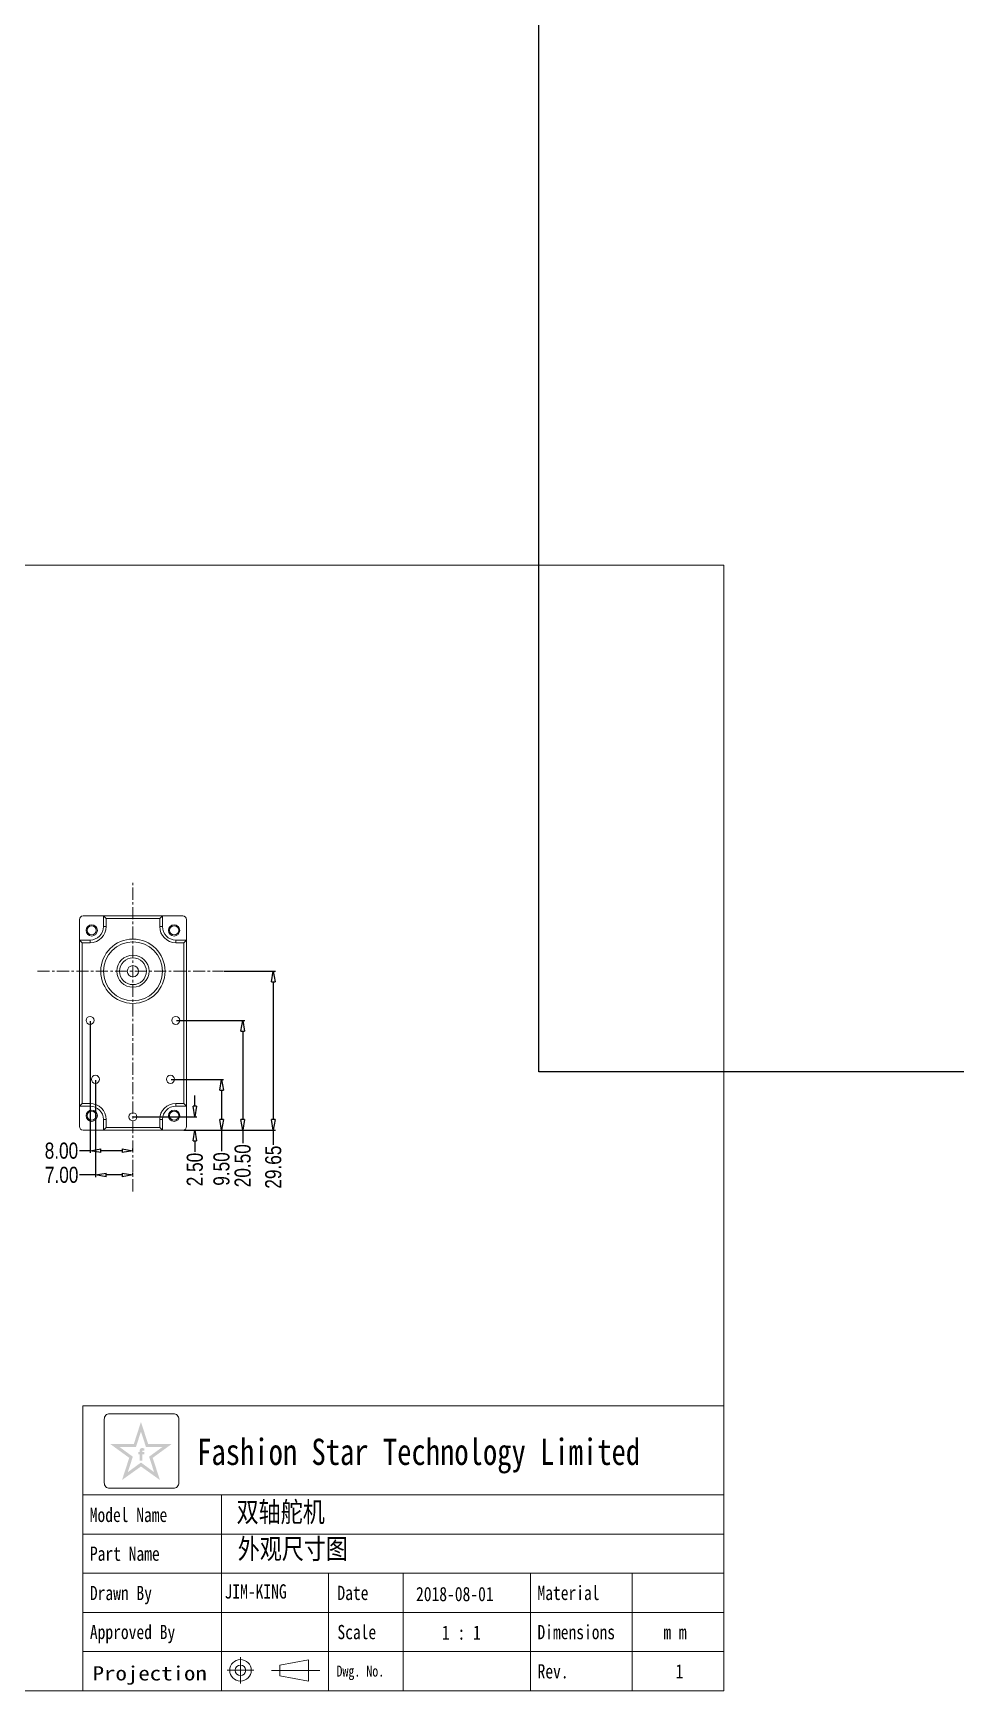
# Model space of a CAD drawing. Header units: inches. Extents: x -422 to 301, y 482 to 1125.
# Drawn here: x -255.8 to -83.5, y 482.3 to 791.6 of the extents above; entities that cross this region are included whole.
import ezdxf
from ezdxf.enums import TextEntityAlignment as Align

# ---------------------------------------------------------------- set-up
doc = ezdxf.new("R2010")
doc.units = ezdxf.units.IN
doc.header["$LTSCALE"] = 1.21
doc.header["$MEASUREMENT"] = 0
doc.header["$PDMODE"] = 3
doc.header["$PDSIZE"] = 0.3125
doc.linetypes.add('CENTER', pattern=[0.6, 0.375, -0.075, 0.075, -0.075])
doc.layers.get('0').update_dxf_attribs({"color": 5, "linetype": 'CONTINUOUS'})
doc.layers.get('Defpoints').update_dxf_attribs({"linetype": 'CONTINUOUS'})
for name, color, linetype in [('CK_LEVEL_1', 7, 'CONTINUOUS'), ('DIM', 211, 'CONTINUOUS'), ('TEXT', 200, 'CONTINUOUS')]:
    doc.layers.add(name, color=color, linetype=linetype)
doc.styles.get("Standard").update_dxf_attribs({"font": 'txt', "width": 0.8})
doc.dimstyles.get("Standard").update_dxf_attribs({"dimtxt": 0.15625, "dimasz": 0.1875, "dimexe": 0.18, "dimexo": 0.0625, "dimgap": 0.09, "dimtad": 0, "dimtih": 1, "dimtoh": 1, "dimzin": 4, "dimdsep": 46, "dimtxsty": 'Standard', "dimblk": 'CLOSED', "dimblk1": 'CLOSED', "dimblk2": 'CLOSED', "dimcen": 0.09, "dimadec": 0, "dimazin": 0, "dimtp": 0.01, "dimtm": 0.01, "dimtfac": 1, "dimtofl": 0, "dimtmove": 0, "dimatfit": 3, "dimldrblk": 'CLOSED', "dimfxl": 1, "dimtolj": 1, "dimtzin": 4, "dimarcsym": 0})
picture_1 = doc.add_image_def('image1.jpg', size_in_pixel=(750, 1017))

# ---------------------------------------------------------------- blocks, each defined once
blk = doc.blocks.new('_ClosedBlank')
at = {"color": 0, "linetype": 'ByBlock', "lineweight": -2}
for p, q in [((-1, 0.17), (0, 0)), ((-1, 0.17), (-1, -0.17)), ((0, 0), (-1, -0.17))]:
    blk.add_line(p, q, dxfattribs=at)
blk = doc.blocks.new('*D12')
at = {"color": 0, "lineweight": -2, "transparency": 16777216}
for p, q in [((-225.58, 591.39), (-225.58, 593.39)), ((-237, 589.39), (-225.19, 589.39)), ((-225.72, 586.89), (-225.19, 586.89)), ((-225.58, 584.89), (-225.58, 582.89))]:
    blk.add_line(p, q, dxfattribs=at)
at = {"layer": 'Defpoints', "color": 0, "transparency": 16777216}
for p in [(-237.13, 589.39), (-225.86, 586.89), (-225.58, 586.89)]:
    blk.add_point(p, dxfattribs=at)
at = {"color": 0, "lineweight": -2, "transparency": 16777216, "xscale": 2, "yscale": 2, "zscale": 2}
for p, rotation in [((-225.58, 589.39), 270), ((-225.58, 586.89), 90)]:
    blk.add_blockref('_ClosedBlank', p, dxfattribs=dict(at, rotation=rotation))
at = {"color": 0, "lineweight": 0, "transparency": 16777216, "insert": (-225.58, 579.56), "char_height": 3, "attachment_point": 5, "rotation": 90}
blk.add_mtext('\\A1;{\\fLiSu|b0|i0|c134|p49;2.50}', dxfattribs=at)
blk = doc.blocks.new('*D15')
at = {"color": 0, "lineweight": -2, "transparency": 16777216}
for p, q in [((-244.13, 596.25), (-244.13, 578.16)), ((-244.13, 578.55), (-247.13, 578.55)), ((-239.13, 578.55), (-242.13, 578.55)), ((-237.13, 578.69), (-237.13, 578.95))]:
    blk.add_line(p, q, dxfattribs=at)
at = {"layer": 'Defpoints', "color": 0, "transparency": 16777216}
for p in [(-244.13, 596.39), (-244.13, 578.55), (-237.13, 578.55)]:
    blk.add_point(p, dxfattribs=at)
at = {"color": 0, "lineweight": -2, "transparency": 16777216, "xscale": 2, "yscale": 2, "zscale": 2, "rotation": 180}
blk.add_blockref('_ClosedBlank', (-244.13, 578.55), dxfattribs=at)
at = {"color": 0, "lineweight": -2, "transparency": 16777216, "xscale": 2, "yscale": 2, "zscale": 2}
blk.add_blockref('_ClosedBlank', (-237.13, 578.55), dxfattribs=at)
at = {"color": 0, "lineweight": 0, "transparency": 16777216, "insert": (-250.44, 578.55), "char_height": 3, "attachment_point": 5}
blk.add_mtext('\\A1;{\\fLiSu|b0|i0|c134|p49;7.00}', dxfattribs=at)
blk = doc.blocks.new('*D16')
at = {"color": 0, "lineweight": -2, "transparency": 16777216}
for p, q in [((-245.13, 607.25), (-245.13, 582.67)), ((-245.13, 583.06), (-247.13, 583.06)), ((-239.13, 583.06), (-243.13, 583.06)), ((-237.13, 583.2), (-237.13, 583.46))]:
    blk.add_line(p, q, dxfattribs=at)
at = {"layer": 'Defpoints', "color": 0, "transparency": 16777216}
for p in [(-245.13, 607.39), (-245.13, 583.06), (-237.13, 583.06)]:
    blk.add_point(p, dxfattribs=at)
at = {"color": 0, "lineweight": -2, "transparency": 16777216, "xscale": 2, "yscale": 2, "zscale": 2, "rotation": 180}
blk.add_blockref('_ClosedBlank', (-245.13, 583.06), dxfattribs=at)
at = {"color": 0, "lineweight": -2, "transparency": 16777216, "xscale": 2, "yscale": 2, "zscale": 2}
blk.add_blockref('_ClosedBlank', (-237.13, 583.06), dxfattribs=at)
at = {"color": 0, "lineweight": 0, "transparency": 16777216, "insert": (-250.48, 583.06), "char_height": 3, "attachment_point": 5}
blk.add_mtext('\\A1;{\\fLiSu|b0|i0|c134|p49;8.00}', dxfattribs=at)
blk = doc.blocks.new('*D17')
at = {"color": 0, "lineweight": -2, "transparency": 16777216}
for p, q in [((-230, 596.39), (-220.2, 596.39)), ((-220.6, 594.39), (-220.6, 588.89)), ((-227.7, 586.89), (-220.2, 586.89)), ((-220.6, 586.89), (-220.6, 583))]:
    blk.add_line(p, q, dxfattribs=at)
at = {"layer": 'Defpoints', "color": 0, "transparency": 16777216}
for p in [(-230.13, 596.39), (-220.6, 596.39), (-227.83, 586.89)]:
    blk.add_point(p, dxfattribs=at)
at = {"color": 0, "lineweight": -2, "transparency": 16777216, "xscale": 2, "yscale": 2, "zscale": 2}
for p, rotation in [((-220.6, 596.39), 90), ((-220.6, 586.89), 270)]:
    blk.add_blockref('_ClosedBlank', p, dxfattribs=dict(at, rotation=rotation))
at = {"color": 0, "lineweight": 0, "transparency": 16777216, "insert": (-220.6, 579.66), "char_height": 3, "attachment_point": 5, "rotation": 90}
blk.add_mtext('\\A1;{\\fLiSu|b0|i0|c134|p49;9.50}', dxfattribs=at)
blk = doc.blocks.new('*D18')
at = {"color": 0, "lineweight": -2, "transparency": 16777216}
for p, q in [((-229, 607.39), (-216.26, 607.39)), ((-216.65, 605.39), (-216.65, 588.89)), ((-227.7, 586.89), (-216.26, 586.89)), ((-216.65, 586.89), (-216.65, 584.45))]:
    blk.add_line(p, q, dxfattribs=at)
at = {"layer": 'Defpoints', "color": 0, "transparency": 16777216}
for p in [(-229.13, 607.39), (-216.65, 607.39), (-227.83, 586.89)]:
    blk.add_point(p, dxfattribs=at)
at = {"color": 0, "lineweight": -2, "transparency": 16777216, "xscale": 2, "yscale": 2, "zscale": 2}
for p, rotation in [((-216.65, 607.39), 90), ((-216.65, 586.89), 270)]:
    blk.add_blockref('_ClosedBlank', p, dxfattribs=dict(at, rotation=rotation))
at = {"color": 0, "transparency": 16777216, "insert": (-216.65, 580.27), "char_height": 3, "attachment_point": 5, "rotation": 90}
blk.add_mtext('\\A1;{\\fLiSu|b0|i0|c134|p49;20.50}', dxfattribs=at)
blk = doc.blocks.new('*D21')
at = {"color": 0, "lineweight": -2, "transparency": 16777216}
for p, q in [((-220.08, 616.57), (-210.53, 616.57)), ((-210.93, 614.57), (-210.93, 588.89)), ((-227.7, 586.89), (-210.53, 586.89)), ((-210.93, 586.89), (-210.93, 584.16))]:
    blk.add_line(p, q, dxfattribs=at)
at = {"layer": 'Defpoints', "color": 0, "transparency": 16777216}
for p in [(-220.22, 616.57), (-210.93, 616.57), (-227.83, 586.89)]:
    blk.add_point(p, dxfattribs=at)
at = {"color": 0, "lineweight": -2, "transparency": 16777216, "xscale": 2, "yscale": 2, "zscale": 2}
for p, rotation in [((-210.93, 616.57), 90), ((-210.93, 586.89), 270)]:
    blk.add_blockref('_ClosedBlank', p, dxfattribs=dict(at, rotation=rotation))
at = {"color": 0, "lineweight": 0, "transparency": 16777216, "insert": (-210.93, 580), "char_height": 3, "attachment_point": 5, "rotation": 90}
blk.add_mtext('\\A1;{\\fLiSu|b0|i0|c134|p49;29.65}', dxfattribs=at)

msp = doc.modelspace()

# ---------------------------------------------------------------- hatches: boundary and pattern name
at = {"lineweight": 5}
h = msp.add_hatch(color=50, dxfattribs=at)
edge = h.paths.add_edge_path(flags=0)
edge.add_line((-235.412, 526.383), (-235.015, 526.383))
edge.add_line((-235.015, 526.383), (-235.015, 526.811))
edge.add_line((-235.015, 526.811), (-235.407, 526.811))
edge.add_line((-235.407, 526.811), (-235.407, 527.02))
edge.add_spline(control_points=[(-235.407, 527.02), (-235.408, 527.045), (-235.409, 527.141), (-235.219, 527.111), (-235.101, 527.094), (-235.034, 527.076), (-235.006, 527.069)], knot_values=[0, 0, 0, 0, 1.4943482, 5.8188355, 8.4876202, 10.3632598, 10.3632598, 10.3632598, 10.3632598], degree=3, periodic=0)
edge.add_line((-235.006, 527.069), (-235.006, 527.507))
edge.add_spline(control_points=[(-235.006, 527.507), (-235.078, 527.524), (-235.251, 527.565), (-235.5, 527.586), (-235.73, 527.482), (-235.846, 527.337), (-235.865, 527.227), (-235.871, 527.196)], knot_values=[0, 0, 0, 0, 4.9341397, 11.9452686, 16.0265909, 21.3569295, 23.4510995, 23.4510995, 23.4510995, 23.4510995], degree=3, periodic=0)
edge.add_line((-235.871, 527.196), (-235.871, 526.811))
edge.add_line((-235.871, 526.811), (-236.158, 526.811))
edge.add_line((-236.158, 526.811), (-236.158, 526.383))
edge.add_line((-236.158, 526.383), (-235.868, 526.383))
edge.add_line((-235.868, 526.383), (-235.868, 525.19))
edge.add_line((-235.868, 525.19), (-235.412, 525.19))
edge.add_line((-235.412, 525.19), (-235.412, 526.383))
h.paths.add_polyline_path([(-229.94, 528.303), (-234.293, 528.303), (-235.637, 532.455), (-236.98, 528.303), (-241.333, 528.303), (-237.829, 525.748), (-239.173, 521.607), (-235.637, 524.139), (-232.101, 521.607), (-233.444, 525.748)])
h.paths.add_polyline_path([(-234.119, 525.96), (-233.184, 523.079), (-235.637, 524.874), (-238.09, 523.079), (-237.154, 525.96), (-239.615, 527.755), (-236.575, 527.755), (-235.637, 530.65), (-234.698, 527.755), (-231.658, 527.755)], flags=16)

# ---------------------------------------------------------------- linework, layer by layer
at = {"color": 1, "linetype": 'CENTER', "lineweight": 0, "ltscale": 5}
for p, q in [((-237.134, 575.461), (-237.134, 633.346)), ((-254.955, 616.566), (-220.219, 616.566))]:
    msp.add_line(p, q, dxfattribs=at)
at = {"color": 7, "linetype": 'Continuous', "lineweight": 0}
for p, q in [((-247.134, 626.191), (-247.134, 587.591)), ((-227.834, 626.891), (-246.434, 626.891)), ((-242.634, 626.891), (-242.134, 626.391)), ((-242.634, 626.891), (-242.634, 624.891)), ((-232.134, 626.391), (-242.134, 626.391)), ((-242.134, 626.391), (-242.134, 624.891)), ((-232.134, 626.391), (-231.634, 626.891)), ((-232.134, 624.891), (-232.134, 626.391)), ((-231.634, 624.891), (-231.634, 626.891)), ((-227.134, 587.591), (-227.134, 626.191)), ((-245.134, 622.391), (-247.134, 622.391)), ((-246.634, 621.891), (-247.134, 622.391)), ((-245.134, 621.891), (-246.634, 621.891)), ((-246.634, 621.891), (-246.634, 591.891)), ((-245.134, 621.891), (-245.134, 622.391)), ((-242.134, 624.891), (-242.634, 624.891)), ((-232.134, 624.891), (-231.634, 624.891)), ((-227.134, 622.391), (-229.134, 622.391)), ((-229.134, 621.891), (-229.134, 622.391)), ((-227.634, 621.891), (-229.134, 621.891)), ((-227.134, 622.391), (-227.634, 621.891)), ((-227.634, 591.891), (-227.634, 621.891)), ((-247.134, 591.391), (-246.634, 591.891)), ((-247.134, 591.391), (-245.134, 591.391)), ((-246.634, 591.891), (-245.134, 591.891)), ((-245.134, 591.891), (-245.134, 591.391)), ((-229.134, 591.891), (-229.134, 591.391)), ((-229.134, 591.891), (-227.634, 591.891)), ((-229.134, 591.391), (-227.134, 591.391)), ((-227.634, 591.891), (-227.134, 591.391)), ((-242.634, 588.891), (-242.634, 586.891)), ((-242.134, 588.891), (-242.634, 588.891)), ((-242.134, 588.891), (-242.134, 587.391)), ((-232.134, 587.391), (-232.134, 588.891)), ((-232.134, 588.891), (-231.634, 588.891)), ((-231.634, 586.891), (-231.634, 588.891)), ((-246.434, 586.891), (-227.834, 586.891)), ((-242.134, 587.391), (-242.634, 586.891)), ((-242.134, 587.391), (-232.134, 587.391)), ((-231.634, 586.891), (-232.134, 587.391))]:
    msp.add_line(p, q, dxfattribs=at)
for centre, radius in [((-244.823, 624.191), 1.05), ((-244.823, 624.191), 0.85), ((-229.445, 624.191), 1.05), ((-229.445, 624.191), 0.85), ((-237.134, 616.566), 6), ((-237.134, 616.566), 5.5), ((-237.134, 616.566), 3), ((-237.134, 616.566), 2.5), ((-237.134, 616.566), 1.05), ((-244.823, 589.591), 1.05), ((-244.823, 589.591), 0.85), ((-237.134, 589.391), 0.75), ((-229.445, 589.591), 1.05), ((-229.445, 589.591), 0.85)]:
    msp.add_circle(centre, radius, dxfattribs=at)
at = {"color": 7, "lineweight": 0}
for centre in [(-245.134, 607.391), (-229.134, 607.391), (-244.134, 596.391), (-230.134, 596.391)]:
    msp.add_circle(centre, 0.75, dxfattribs=at)
at = {"color": 7, "linetype": 'Continuous', "lineweight": 0}
for centre, radius, start, end in [((-246.434, 626.191), 0.7, 90, 180), ((-227.834, 626.191), 0.7, 0, 90), ((-245.134, 624.891), 3, 270, 0), ((-245.134, 624.891), 2.5, 270, 0), ((-229.134, 624.891), 3, 180, 270), ((-229.134, 624.891), 2.5, 180, 270), ((-245.134, 588.891), 3, 0, 90), ((-245.134, 588.891), 2.5, 0, 90), ((-229.134, 588.891), 3, 90, 180), ((-229.134, 588.891), 2.5, 90, 180), ((-246.434, 587.591), 0.7, 180, 270), ((-227.834, 587.591), 0.7, 270, 0)]:
    msp.add_arc(centre, radius, start, end, dxfattribs=at)
at = {"layer": 'CK_LEVEL_1', "color": 3, "linetype": 'Continuous', "lineweight": 5}
for p, q in [((-126.821, 535.459), (-246.515, 535.459)), ((-246.515, 482.262), (-246.515, 535.459)), ((-126.821, 518.835), (-246.515, 518.835)), ((-220.581, 482.262), (-220.581, 518.835)), ((-126.821, 511.521), (-246.515, 511.521)), ((-126.821, 504.206), (-246.515, 504.206)), ((-200.632, 482.262), (-200.632, 504.206)), ((-186.668, 482.262), (-186.668, 504.206)), ((-162.952, 482.262), (-162.952, 504.206)), ((-143.971, 482.262), (-143.971, 504.206)), ((-126.821, 496.891), (-246.515, 496.891)), ((-126.821, 489.577), (-246.515, 489.577))]:
    msp.add_line(p, q, dxfattribs=at)
at = {"layer": 'DIM', "lineweight": 5}
msp.add_line((-202.258, 486.047), (-211.289, 486.047), dxfattribs=at)
msp.add_lwpolyline([(-241.494, 533.987), (-229.564, 533.987, -0.4142136), (-228.564, 532.987), (-228.564, 521.067, -0.4142136), (-229.564, 520.067), (-241.494, 520.067, -0.4142136), (-242.494, 521.067), (-242.494, 532.987, -0.4142136)], format="xyb", close=True, dxfattribs=at)
at = {"layer": 'TEXT', "color": 3, "linetype": 'Continuous', "lineweight": 5}
for p, q in [((-126.821, 692.323), (-422.214, 692.323)), ((-126.821, 542.758), (-126.821, 692.323)), ((-126.821, 482.262), (-126.821, 542.758)), ((-219.537, 486.095), (-214.591, 486.095)), ((-217.064, 488.568), (-217.064, 483.622)), ((-209.693, 487.031), (-204.368, 488.054)), ((-209.693, 487.031), (-209.693, 485.062)), ((-204.368, 488.054), (-204.368, 484.039)), ((-209.693, 485.062), (-204.368, 484.039)), ((-422.214, 482.262), (-126.821, 482.262))]:
    msp.add_line(p, q, dxfattribs=at)
for radius in [2.007, 0.985]:
    msp.add_circle((-217.064, 486.095), radius, dxfattribs=at)

# ---------------------------------------------------------------- texts
at = {"layer": 'CK_LEVEL_1', "color": 221, "linetype": 'Continuous', "lineweight": 5, "width": 0.8}
for s, height, p in [('Model Name', 2.6599, (-245.202, 513.774)), ('Part Name', 2.6599, (-245.168, 506.537)), ('Drawn By', 2.6599, (-245.168, 499.194)), ('Date', 2.6599, (-198.967, 499.213)), ('2018-08-01', 2.6599, (-184.29, 499)), ('Material', 2.6599, (-161.624, 499.213)), ('Approved By', 2.65987, (-245.168, 491.921)), ('Scale', 2.6599, (-198.967, 491.904)), ('1 : 1', 2.6599, (-179.446, 491.801)), ('Dimensions', 2.6599, (-161.624, 491.895)), ('m m', 2.6599, (-138.128, 491.895)), ('Dwg. No.', 2.0461, (-199.14, 484.927)), ('Rev.', 2.6599, (-161.606, 484.577)), ('1', 2.66, (-135.849, 484.577))]:
    msp.add_text(s, height=height, dxfattribs=at).set_placement(p)
at = {"layer": 'CK_LEVEL_1', "color": 221, "linetype": 'Continuous', "lineweight": 5, "width": 0.907112}
msp.add_text('Projection', height=2.6599, dxfattribs=at).set_placement((-244.655, 484.205), (-223.342, 484.205), align=Align.FIT)
at = {"layer": 'DIM', "lineweight": 5, "attachment_point": 1}
for s, insert, char_height, width in [('{\\fSTSong|b0|i0|c134|p2;Fashion Star Technology Limited}', (-225.149, 529.325), 4.901, 1044.15805), ('{\\fLiSu|b0|i0|c134|p49;双轴舵机}', (-217.784, 517.542), 3.77, 803.1985), ('{\\fSimSun|b0|i0|c134|p54;外观尺寸图}', (-217.573, 510.655), 3.77, 803.1985), ('JIM-KING', (-220.031, 502.147), 2.6641, 72.82685)]:
    msp.add_mtext(s, dxfattribs=dict(at, insert=insert, char_height=char_height, width=width))

# ---------------------------------------------------------------- dimensions: what is measured, and where the dimension line sits
at = {"lineweight": 0}
for base, p1, p2, text, picture, middle in [((-210.926, 616.566), (-227.834, 586.891), (-220.219, 616.566), '{\\fLiSu|b0|i0|c134|p49;29.65}', '*D21', (-210.926, 580.001)), ((-220.595, 596.391), (-227.834, 586.891), (-230.134, 596.391), '{\\fLiSu|b0|i0|c134|p49;<>}', '*D17', (-220.595, 579.655)), ((-225.582, 586.891), (-237.134, 589.391), (-225.862, 586.891), '{\\fLiSu|b0|i0|c134|p49;<>}', '*D12', (-225.582, 579.561))]:
    dim = msp.add_linear_dim(base=base, p1=p1, p2=p2, angle=90, text=text, dimstyle='Standard', override={"dimtxt": 3, "dimasz": 2, "dimexe": 0.396, "dimexo": 0.1375, "dimtih": 0, "dimtoh": 0, "dimzin": 0, "dimblk": 'ClosedBlank', "dimcen": 0.198, "dimtp": 0, "dimtm": 0, "dimldrblk": 'ClosedBlank', "dimtzin": 0}, dxfattribs=at)
    dim.commit()
    dim.dimension.update_dxf_attribs({"geometry": picture, "text_midpoint": middle, "dimtype": 160})
for base, p1, p2, picture, middle in [((-245.134, 583.062), (-237.134, 583.062), (-245.134, 607.391), '*D16', (-250.478, 583.062)), ((-244.134, 578.555), (-237.134, 578.555), (-244.134, 596.391), '*D15', (-250.437, 578.555))]:
    dim = msp.add_linear_dim(base=base, p1=p1, p2=p2, text='{\\fLiSu|b0|i0|c134|p49;<>}', dimstyle='Standard', override={"dimtxt": 3, "dimasz": 2, "dimexe": 0.396, "dimexo": 0.1375, "dimtih": 0, "dimtoh": 0, "dimzin": 0, "dimblk": 'ClosedBlank', "dimcen": 0.198, "dimtp": 0, "dimtm": 0, "dimldrblk": 'ClosedBlank', "dimtzin": 0}, dxfattribs=at)
    dim.commit()
    dim.dimension.update_dxf_attribs({"geometry": picture, "text_midpoint": middle, "dimtype": 160})
dim = msp.add_linear_dim(base=(-216.652, 607.391), p1=(-227.834, 586.891), p2=(-229.134, 607.391), angle=90, text='{\\fLiSu|b0|i0|c134|p49;<>}', dimstyle='Standard', override={"dimtxt": 3, "dimasz": 2, "dimexe": 0.396, "dimexo": 0.1375, "dimtih": 0, "dimtoh": 0, "dimzin": 0, "dimblk": 'ClosedBlank', "dimcen": 0.198, "dimtp": 0, "dimtm": 0, "dimldrblk": 'ClosedBlank', "dimtzin": 0})
dim.commit()
dim.dimension.update_dxf_attribs({"geometry": '*D18', "text_midpoint": (-216.652, 580.271), "dimtype": 160})

# ---------------------------------------------------------------- pictures from other files: only their frames are drawn
image = msp.add_image(picture_1, insert=(-161.341, 597.803), size_in_units=(321.489, 435.939))
image.dxf.flags = 14

doc.saveas('drawing.dxf')
